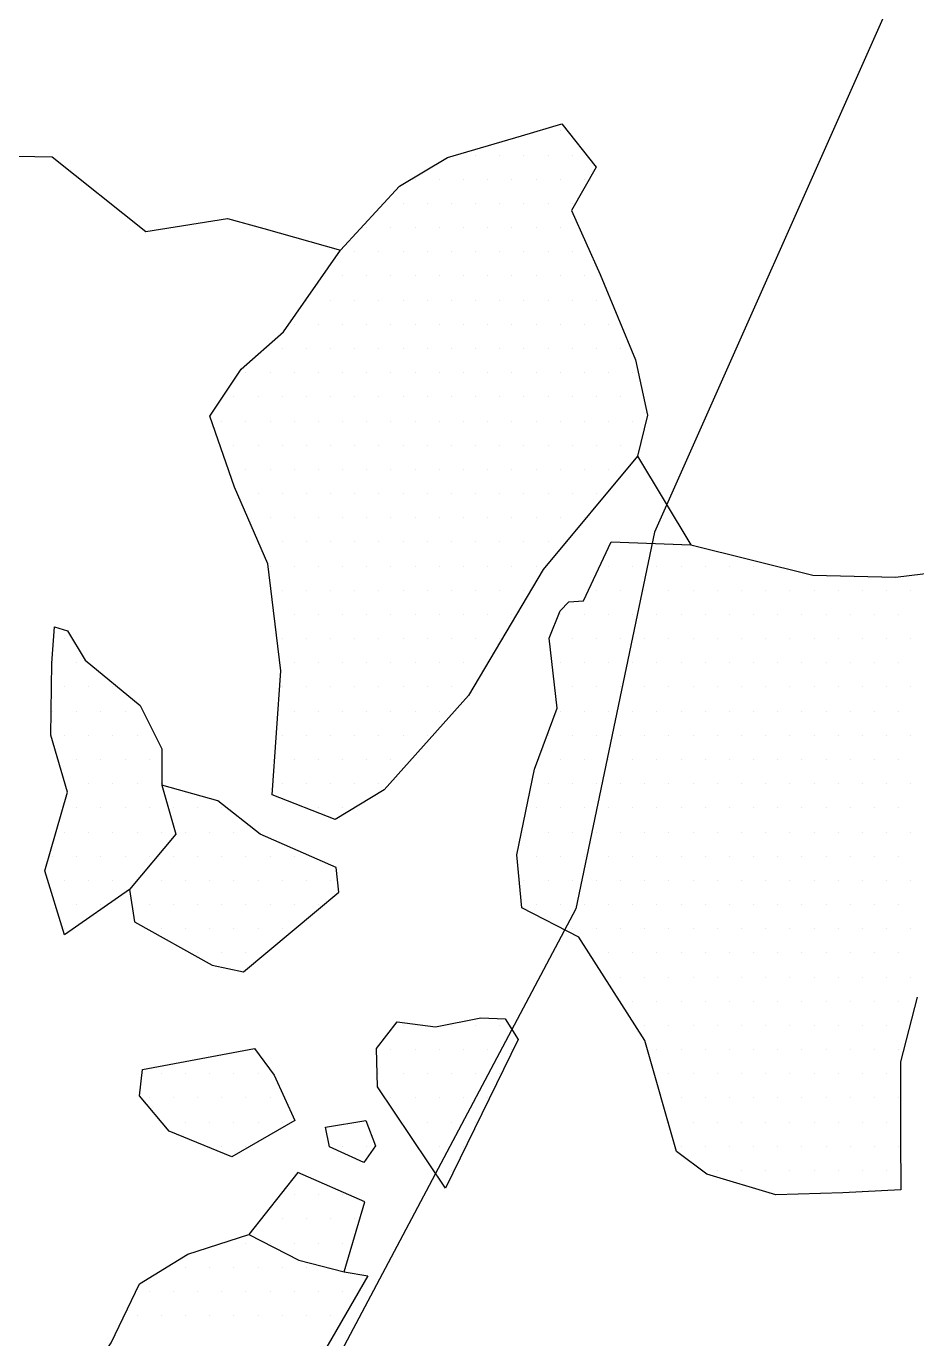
# Model space of a CAD drawing. Header units: metres. Extents: x -9.05 to -4.97, y -14.56 to -9.91.
# Drawn here: x -8.114 to -7.653, y -12.149 to -11.471 of the extents above; entities that cross this region are included whole.
import ezdxf

# ---------------------------------------------------------------- set-up
doc = ezdxf.new("R2010")
doc.units = ezdxf.units.M
doc.header["$LTSCALE"] = 25
doc.header["$MEASUREMENT"] = 0
doc.linetypes.add('STRICHPUNKTX2', pattern=[2, 1, -0.5, 0, -0.5])
doc.layers.get('0').update_dxf_attribs({"linetype": 'CONTINUOUS'})
for name, color, linetype in [('BEFUND', 1, 'CONTINUOUS'), ('GRABUNGSGRENZE', 3, 'STRICHPUNKTX2'), ('STEINE', 4, 'CONTINUOUS'), ('STEINESCHRAFF', 4, 'CONTINUOUS')]:
    doc.layers.add(name, color=color, linetype=linetype)

# ---------------------------------------------------------------- blocks, each defined once
blk = doc.blocks.new('*X9')
at = {"color": 0}
for p, q in [((-783.75, -1152.5), (-783.75, -1152.5)), ((-788.125, -1153.75), (-788.125, -1153.75)), ((-786.875, -1153.75), (-786.875, -1153.75)), ((-785.625, -1153.75), (-785.625, -1153.75)), ((-784.375, -1153.75), (-784.375, -1153.75)), ((-783.125, -1153.75), (-783.125, -1153.75)), ((-791.25, -1155), (-791.25, -1155)), ((-790, -1155), (-790, -1155)), ((-788.75, -1155), (-788.75, -1155)), ((-787.5, -1155), (-787.5, -1155)), ((-786.25, -1155), (-786.25, -1155)), ((-785, -1155), (-785, -1155)), ((-783.75, -1155), (-783.75, -1155)), ((-782.5, -1155), (-782.5, -1155)), ((-791.875, -1156.25), (-791.875, -1156.25)), ((-790.625, -1156.25), (-790.625, -1156.25)), ((-789.375, -1156.25), (-789.375, -1156.25)), ((-788.125, -1156.25), (-788.125, -1156.25)), ((-786.875, -1156.25), (-786.875, -1156.25)), ((-785.625, -1156.25), (-785.625, -1156.25)), ((-784.375, -1156.25), (-784.375, -1156.25)), ((-783.125, -1156.25), (-783.125, -1156.25)), ((-793.75, -1157.5), (-793.75, -1157.5)), ((-792.5, -1157.5), (-792.5, -1157.5)), ((-791.25, -1157.5), (-791.25, -1157.5)), ((-790, -1157.5), (-790, -1157.5)), ((-788.75, -1157.5), (-788.75, -1157.5)), ((-787.5, -1157.5), (-787.5, -1157.5)), ((-786.25, -1157.5), (-786.25, -1157.5)), ((-785, -1157.5), (-785, -1157.5)), ((-783.75, -1157.5), (-783.75, -1157.5)), ((-794.375, -1158.75), (-794.375, -1158.75)), ((-793.125, -1158.75), (-793.125, -1158.75)), ((-791.875, -1158.75), (-791.875, -1158.75)), ((-790.625, -1158.75), (-790.625, -1158.75)), ((-789.375, -1158.75), (-789.375, -1158.75)), ((-788.125, -1158.75), (-788.125, -1158.75)), ((-786.875, -1158.75), (-786.875, -1158.75)), ((-785.625, -1158.75), (-785.625, -1158.75)), ((-784.375, -1158.75), (-784.375, -1158.75)), ((-783.125, -1158.75), (-783.125, -1158.75)), ((-795, -1160), (-795, -1160)), ((-793.75, -1160), (-793.75, -1160)), ((-792.5, -1160), (-792.5, -1160)), ((-791.25, -1160), (-791.25, -1160)), ((-790, -1160), (-790, -1160)), ((-788.75, -1160), (-788.75, -1160)), ((-787.5, -1160), (-787.5, -1160)), ((-786.25, -1160), (-786.25, -1160)), ((-785, -1160), (-785, -1160)), ((-783.75, -1160), (-783.75, -1160)), ((-782.5, -1160), (-782.5, -1160)), ((-796.875, -1161.25), (-796.875, -1161.25)), ((-795.625, -1161.25), (-795.625, -1161.25)), ((-794.375, -1161.25), (-794.375, -1161.25)), ((-793.125, -1161.25), (-793.125, -1161.25)), ((-791.875, -1161.25), (-791.875, -1161.25)), ((-790.625, -1161.25), (-790.625, -1161.25)), ((-789.375, -1161.25), (-789.375, -1161.25)), ((-788.125, -1161.25), (-788.125, -1161.25)), ((-786.875, -1161.25), (-786.875, -1161.25)), ((-785.625, -1161.25), (-785.625, -1161.25)), ((-784.375, -1161.25), (-784.375, -1161.25)), ((-783.125, -1161.25), (-783.125, -1161.25)), ((-781.875, -1161.25), (-781.875, -1161.25)), ((-797.5, -1162.5), (-797.5, -1162.5)), ((-796.25, -1162.5), (-796.25, -1162.5)), ((-795, -1162.5), (-795, -1162.5)), ((-793.75, -1162.5), (-793.75, -1162.5)), ((-792.5, -1162.5), (-792.5, -1162.5)), ((-791.25, -1162.5), (-791.25, -1162.5)), ((-790, -1162.5), (-790, -1162.5)), ((-788.75, -1162.5), (-788.75, -1162.5)), ((-787.5, -1162.5), (-787.5, -1162.5)), ((-786.25, -1162.5), (-786.25, -1162.5)), ((-785, -1162.5), (-785, -1162.5)), ((-783.75, -1162.5), (-783.75, -1162.5)), ((-782.5, -1162.5), (-782.5, -1162.5)), ((-781.25, -1162.5), (-781.25, -1162.5)), ((-798.125, -1163.75), (-798.125, -1163.75)), ((-796.875, -1163.75), (-796.875, -1163.75)), ((-795.625, -1163.75), (-795.625, -1163.75)), ((-794.375, -1163.75), (-794.375, -1163.75)), ((-793.125, -1163.75), (-793.125, -1163.75)), ((-791.875, -1163.75), (-791.875, -1163.75)), ((-790.625, -1163.75), (-790.625, -1163.75)), ((-789.375, -1163.75), (-789.375, -1163.75)), ((-788.125, -1163.75), (-788.125, -1163.75)), ((-786.875, -1163.75), (-786.875, -1163.75)), ((-785.625, -1163.75), (-785.625, -1163.75)), ((-784.375, -1163.75), (-784.375, -1163.75)), ((-783.125, -1163.75), (-783.125, -1163.75)), ((-781.875, -1163.75), (-781.875, -1163.75)), ((-780.625, -1163.75), (-780.625, -1163.75)), ((-800, -1165), (-800, -1165)), ((-798.75, -1165), (-798.75, -1165)), ((-797.5, -1165), (-797.5, -1165)), ((-796.25, -1165), (-796.25, -1165)), ((-795, -1165), (-795, -1165)), ((-793.75, -1165), (-793.75, -1165)), ((-792.5, -1165), (-792.5, -1165)), ((-791.25, -1165), (-791.25, -1165)), ((-790, -1165), (-790, -1165)), ((-788.75, -1165), (-788.75, -1165)), ((-787.5, -1165), (-787.5, -1165)), ((-786.25, -1165), (-786.25, -1165)), ((-785, -1165), (-785, -1165)), ((-783.75, -1165), (-783.75, -1165)), ((-782.5, -1165), (-782.5, -1165)), ((-781.25, -1165), (-781.25, -1165)), ((-780, -1165), (-780, -1165)), ((-800.625, -1166.25), (-800.625, -1166.25)), ((-799.375, -1166.25), (-799.375, -1166.25)), ((-798.125, -1166.25), (-798.125, -1166.25)), ((-796.875, -1166.25), (-796.875, -1166.25)), ((-795.625, -1166.25), (-795.625, -1166.25)), ((-794.375, -1166.25), (-794.375, -1166.25)), ((-793.125, -1166.25), (-793.125, -1166.25)), ((-791.875, -1166.25), (-791.875, -1166.25)), ((-790.625, -1166.25), (-790.625, -1166.25)), ((-789.375, -1166.25), (-789.375, -1166.25)), ((-788.125, -1166.25), (-788.125, -1166.25)), ((-786.875, -1166.25), (-786.875, -1166.25)), ((-785.625, -1166.25), (-785.625, -1166.25)), ((-784.375, -1166.25), (-784.375, -1166.25)), ((-783.125, -1166.25), (-783.125, -1166.25)), ((-781.875, -1166.25), (-781.875, -1166.25)), ((-780.625, -1166.25), (-780.625, -1166.25)), ((-801.25, -1167.5), (-801.25, -1167.5)), ((-800, -1167.5), (-800, -1167.5)), ((-798.75, -1167.5), (-798.75, -1167.5)), ((-797.5, -1167.5), (-797.5, -1167.5)), ((-796.25, -1167.5), (-796.25, -1167.5)), ((-795, -1167.5), (-795, -1167.5)), ((-793.75, -1167.5), (-793.75, -1167.5)), ((-792.5, -1167.5), (-792.5, -1167.5)), ((-791.25, -1167.5), (-791.25, -1167.5)), ((-790, -1167.5), (-790, -1167.5)), ((-788.75, -1167.5), (-788.75, -1167.5)), ((-787.5, -1167.5), (-787.5, -1167.5)), ((-786.25, -1167.5), (-786.25, -1167.5)), ((-785, -1167.5), (-785, -1167.5)), ((-783.75, -1167.5), (-783.75, -1167.5)), ((-782.5, -1167.5), (-782.5, -1167.5)), ((-781.25, -1167.5), (-781.25, -1167.5)), ((-780, -1167.5), (-780, -1167.5)), ((-800.625, -1168.75), (-800.625, -1168.75)), ((-799.375, -1168.75), (-799.375, -1168.75)), ((-798.125, -1168.75), (-798.125, -1168.75)), ((-796.875, -1168.75), (-796.875, -1168.75)), ((-795.625, -1168.75), (-795.625, -1168.75)), ((-794.375, -1168.75), (-794.375, -1168.75)), ((-793.125, -1168.75), (-793.125, -1168.75)), ((-791.875, -1168.75), (-791.875, -1168.75)), ((-790.625, -1168.75), (-790.625, -1168.75)), ((-789.375, -1168.75), (-789.375, -1168.75)), ((-788.125, -1168.75), (-788.125, -1168.75)), ((-786.875, -1168.75), (-786.875, -1168.75)), ((-785.625, -1168.75), (-785.625, -1168.75)), ((-784.375, -1168.75), (-784.375, -1168.75)), ((-783.125, -1168.75), (-783.125, -1168.75)), ((-781.875, -1168.75), (-781.875, -1168.75)), ((-780.625, -1168.75), (-780.625, -1168.75)), ((-800, -1170), (-800, -1170)), ((-798.75, -1170), (-798.75, -1170)), ((-797.5, -1170), (-797.5, -1170)), ((-796.25, -1170), (-796.25, -1170)), ((-795, -1170), (-795, -1170)), ((-793.75, -1170), (-793.75, -1170)), ((-792.5, -1170), (-792.5, -1170)), ((-791.25, -1170), (-791.25, -1170)), ((-790, -1170), (-790, -1170)), ((-788.75, -1170), (-788.75, -1170)), ((-787.5, -1170), (-787.5, -1170)), ((-786.25, -1170), (-786.25, -1170)), ((-785, -1170), (-785, -1170)), ((-783.75, -1170), (-783.75, -1170)), ((-782.5, -1170), (-782.5, -1170)), ((-781.25, -1170), (-781.25, -1170)), ((-799.375, -1171.25), (-799.375, -1171.25)), ((-798.125, -1171.25), (-798.125, -1171.25)), ((-796.875, -1171.25), (-796.875, -1171.25)), ((-795.625, -1171.25), (-795.625, -1171.25)), ((-794.375, -1171.25), (-794.375, -1171.25)), ((-793.125, -1171.25), (-793.125, -1171.25)), ((-791.875, -1171.25), (-791.875, -1171.25)), ((-790.625, -1171.25), (-790.625, -1171.25)), ((-789.375, -1171.25), (-789.375, -1171.25)), ((-788.125, -1171.25), (-788.125, -1171.25)), ((-786.875, -1171.25), (-786.875, -1171.25)), ((-785.625, -1171.25), (-785.625, -1171.25)), ((-784.375, -1171.25), (-784.375, -1171.25)), ((-783.125, -1171.25), (-783.125, -1171.25)), ((-781.875, -1171.25), (-781.875, -1171.25)), ((-798.75, -1172.5), (-798.75, -1172.5)), ((-797.5, -1172.5), (-797.5, -1172.5)), ((-796.25, -1172.5), (-796.25, -1172.5)), ((-795, -1172.5), (-795, -1172.5)), ((-793.75, -1172.5), (-793.75, -1172.5)), ((-792.5, -1172.5), (-792.5, -1172.5)), ((-791.25, -1172.5), (-791.25, -1172.5)), ((-790, -1172.5), (-790, -1172.5)), ((-788.75, -1172.5), (-788.75, -1172.5)), ((-787.5, -1172.5), (-787.5, -1172.5)), ((-786.25, -1172.5), (-786.25, -1172.5)), ((-785, -1172.5), (-785, -1172.5)), ((-783.75, -1172.5), (-783.75, -1172.5)), ((-782.5, -1172.5), (-782.5, -1172.5)), ((-798.125, -1173.75), (-798.125, -1173.75)), ((-796.875, -1173.75), (-796.875, -1173.75)), ((-795.625, -1173.75), (-795.625, -1173.75)), ((-794.375, -1173.75), (-794.375, -1173.75)), ((-793.125, -1173.75), (-793.125, -1173.75)), ((-791.875, -1173.75), (-791.875, -1173.75)), ((-790.625, -1173.75), (-790.625, -1173.75)), ((-789.375, -1173.75), (-789.375, -1173.75)), ((-788.125, -1173.75), (-788.125, -1173.75)), ((-786.875, -1173.75), (-786.875, -1173.75)), ((-785.625, -1173.75), (-785.625, -1173.75)), ((-784.375, -1173.75), (-784.375, -1173.75)), ((-798.75, -1175), (-798.75, -1175)), ((-797.5, -1175), (-797.5, -1175)), ((-796.25, -1175), (-796.25, -1175)), ((-795, -1175), (-795, -1175)), ((-793.75, -1175), (-793.75, -1175)), ((-792.5, -1175), (-792.5, -1175)), ((-791.25, -1175), (-791.25, -1175)), ((-790, -1175), (-790, -1175)), ((-788.75, -1175), (-788.75, -1175)), ((-787.5, -1175), (-787.5, -1175)), ((-786.25, -1175), (-786.25, -1175)), ((-785, -1175), (-785, -1175)), ((-798.125, -1176.25), (-798.125, -1176.25)), ((-796.875, -1176.25), (-796.875, -1176.25)), ((-795.625, -1176.25), (-795.625, -1176.25)), ((-794.375, -1176.25), (-794.375, -1176.25)), ((-793.125, -1176.25), (-793.125, -1176.25)), ((-791.875, -1176.25), (-791.875, -1176.25)), ((-790.625, -1176.25), (-790.625, -1176.25)), ((-789.375, -1176.25), (-789.375, -1176.25)), ((-788.125, -1176.25), (-788.125, -1176.25)), ((-786.875, -1176.25), (-786.875, -1176.25)), ((-785.625, -1176.25), (-785.625, -1176.25)), ((-797.5, -1177.5), (-797.5, -1177.5)), ((-796.25, -1177.5), (-796.25, -1177.5)), ((-795, -1177.5), (-795, -1177.5)), ((-793.75, -1177.5), (-793.75, -1177.5)), ((-792.5, -1177.5), (-792.5, -1177.5)), ((-791.25, -1177.5), (-791.25, -1177.5)), ((-790, -1177.5), (-790, -1177.5)), ((-788.75, -1177.5), (-788.75, -1177.5)), ((-787.5, -1177.5), (-787.5, -1177.5)), ((-786.25, -1177.5), (-786.25, -1177.5)), ((-809.375, -1178.75), (-809.375, -1178.75)), ((-798.125, -1178.75), (-798.125, -1178.75)), ((-796.875, -1178.75), (-796.875, -1178.75)), ((-795.625, -1178.75), (-795.625, -1178.75)), ((-794.375, -1178.75), (-794.375, -1178.75)), ((-793.125, -1178.75), (-793.125, -1178.75)), ((-791.875, -1178.75), (-791.875, -1178.75)), ((-790.625, -1178.75), (-790.625, -1178.75)), ((-789.375, -1178.75), (-789.375, -1178.75)), ((-788.125, -1178.75), (-788.125, -1178.75)), ((-786.875, -1178.75), (-786.875, -1178.75)), ((-810, -1180), (-810, -1180)), ((-808.75, -1180), (-808.75, -1180)), ((-797.5, -1180), (-797.5, -1180)), ((-796.25, -1180), (-796.25, -1180)), ((-795, -1180), (-795, -1180)), ((-793.75, -1180), (-793.75, -1180)), ((-792.5, -1180), (-792.5, -1180)), ((-791.25, -1180), (-791.25, -1180)), ((-790, -1180), (-790, -1180)), ((-788.75, -1180), (-788.75, -1180)), ((-787.5, -1180), (-787.5, -1180)), ((-809.375, -1181.25), (-809.375, -1181.25)), ((-808.125, -1181.25), (-808.125, -1181.25)), ((-806.875, -1181.25), (-806.875, -1181.25)), ((-798.125, -1181.25), (-798.125, -1181.25)), ((-796.875, -1181.25), (-796.875, -1181.25)), ((-795.625, -1181.25), (-795.625, -1181.25)), ((-794.375, -1181.25), (-794.375, -1181.25)), ((-793.125, -1181.25), (-793.125, -1181.25)), ((-791.875, -1181.25), (-791.875, -1181.25)), ((-790.625, -1181.25), (-790.625, -1181.25)), ((-789.375, -1181.25), (-789.375, -1181.25)), ((-810, -1182.5), (-810, -1182.5)), ((-808.75, -1182.5), (-808.75, -1182.5)), ((-807.5, -1182.5), (-807.5, -1182.5)), ((-806.25, -1182.5), (-806.25, -1182.5)), ((-797.5, -1182.5), (-797.5, -1182.5)), ((-796.25, -1182.5), (-796.25, -1182.5)), ((-795, -1182.5), (-795, -1182.5)), ((-793.75, -1182.5), (-793.75, -1182.5)), ((-792.5, -1182.5), (-792.5, -1182.5)), ((-791.25, -1182.5), (-791.25, -1182.5)), ((-790, -1182.5), (-790, -1182.5)), ((-809.375, -1183.75), (-809.375, -1183.75)), ((-808.125, -1183.75), (-808.125, -1183.75)), ((-806.875, -1183.75), (-806.875, -1183.75)), ((-805.625, -1183.75), (-805.625, -1183.75)), ((-798.125, -1183.75), (-798.125, -1183.75)), ((-796.875, -1183.75), (-796.875, -1183.75)), ((-795.625, -1183.75), (-795.625, -1183.75)), ((-794.375, -1183.75), (-794.375, -1183.75)), ((-793.125, -1183.75), (-793.125, -1183.75)), ((-791.875, -1183.75), (-791.875, -1183.75)), ((-790.625, -1183.75), (-790.625, -1183.75)), ((-808.75, -1185), (-808.75, -1185)), ((-807.5, -1185), (-807.5, -1185)), ((-806.25, -1185), (-806.25, -1185)), ((-805, -1185), (-805, -1185)), ((-797.5, -1185), (-797.5, -1185)), ((-796.25, -1185), (-796.25, -1185)), ((-795, -1185), (-795, -1185)), ((-793.75, -1185), (-793.75, -1185)), ((-792.5, -1185), (-792.5, -1185)), ((-808.125, -1186.25), (-808.125, -1186.25)), ((-806.875, -1186.25), (-806.875, -1186.25)), ((-805.625, -1186.25), (-805.625, -1186.25)), ((-804.375, -1186.25), (-804.375, -1186.25)), ((-798.125, -1186.25), (-798.125, -1186.25)), ((-796.875, -1186.25), (-796.875, -1186.25)), ((-795.625, -1186.25), (-795.625, -1186.25)), ((-794.375, -1186.25), (-794.375, -1186.25)), ((-793.125, -1186.25), (-793.125, -1186.25)), ((-808.75, -1187.5), (-808.75, -1187.5)), ((-807.5, -1187.5), (-807.5, -1187.5)), ((-806.25, -1187.5), (-806.25, -1187.5)), ((-805, -1187.5), (-805, -1187.5)), ((-803.75, -1187.5), (-803.75, -1187.5)), ((-802.5, -1187.5), (-802.5, -1187.5)), ((-801.25, -1187.5), (-801.25, -1187.5)), ((-796.25, -1187.5), (-796.25, -1187.5)), ((-795, -1187.5), (-795, -1187.5)), ((-809.375, -1188.75), (-809.375, -1188.75)), ((-808.125, -1188.75), (-808.125, -1188.75)), ((-806.875, -1188.75), (-806.875, -1188.75)), ((-805.625, -1188.75), (-805.625, -1188.75)), ((-804.375, -1188.75), (-804.375, -1188.75)), ((-803.125, -1188.75), (-803.125, -1188.75)), ((-801.875, -1188.75), (-801.875, -1188.75)), ((-800.625, -1188.75), (-800.625, -1188.75)), ((-810, -1190), (-810, -1190)), ((-808.75, -1190), (-808.75, -1190)), ((-807.5, -1190), (-807.5, -1190)), ((-806.25, -1190), (-806.25, -1190)), ((-805, -1190), (-805, -1190)), ((-803.75, -1190), (-803.75, -1190)), ((-802.5, -1190), (-802.5, -1190)), ((-801.25, -1190), (-801.25, -1190)), ((-800, -1190), (-800, -1190)), ((-798.75, -1190), (-798.75, -1190)), ((-797.5, -1190), (-797.5, -1190)), ((-809.375, -1191.25), (-809.375, -1191.25)), ((-808.125, -1191.25), (-808.125, -1191.25)), ((-806.875, -1191.25), (-806.875, -1191.25)), ((-805.625, -1191.25), (-805.625, -1191.25)), ((-804.375, -1191.25), (-804.375, -1191.25)), ((-803.125, -1191.25), (-803.125, -1191.25)), ((-801.875, -1191.25), (-801.875, -1191.25)), ((-800.625, -1191.25), (-800.625, -1191.25)), ((-799.375, -1191.25), (-799.375, -1191.25)), ((-798.125, -1191.25), (-798.125, -1191.25)), ((-796.875, -1191.25), (-796.875, -1191.25)), ((-795.625, -1191.25), (-795.625, -1191.25)), ((-808.75, -1192.5), (-808.75, -1192.5)), ((-807.5, -1192.5), (-807.5, -1192.5)), ((-805, -1192.5), (-805, -1192.5)), ((-803.75, -1192.5), (-803.75, -1192.5)), ((-802.5, -1192.5), (-802.5, -1192.5)), ((-801.25, -1192.5), (-801.25, -1192.5)), ((-800, -1192.5), (-800, -1192.5)), ((-798.75, -1192.5), (-798.75, -1192.5)), ((-797.5, -1192.5), (-797.5, -1192.5)), ((-796.25, -1192.5), (-796.25, -1192.5)), ((-809.375, -1193.75), (-809.375, -1193.75)), ((-804.375, -1193.75), (-804.375, -1193.75)), ((-803.125, -1193.75), (-803.125, -1193.75)), ((-801.875, -1193.75), (-801.875, -1193.75)), ((-800.625, -1193.75), (-800.625, -1193.75)), ((-799.375, -1193.75), (-799.375, -1193.75)), ((-798.125, -1193.75), (-798.125, -1193.75)), ((-802.5, -1195), (-802.5, -1195)), ((-801.25, -1195), (-801.25, -1195)), ((-800, -1195), (-800, -1195)), ((-791.875, -1198.75), (-791.875, -1198.75)), ((-789.375, -1198.75), (-789.375, -1198.75)), ((-788.125, -1198.75), (-788.125, -1198.75)), ((-786.875, -1198.75), (-786.875, -1198.75)), ((-792.5, -1200), (-792.5, -1200)), ((-791.25, -1200), (-791.25, -1200)), ((-790, -1200), (-790, -1200)), ((-788.75, -1200), (-788.75, -1200)), ((-787.5, -1200), (-787.5, -1200)), ((-786.25, -1200), (-786.25, -1200)), ((-804.375, -1201.25), (-804.375, -1201.25)), ((-803.125, -1201.25), (-803.125, -1201.25)), ((-801.875, -1201.25), (-801.875, -1201.25)), ((-800.625, -1201.25), (-800.625, -1201.25)), ((-799.375, -1201.25), (-799.375, -1201.25)), ((-793.125, -1201.25), (-793.125, -1201.25)), ((-791.875, -1201.25), (-791.875, -1201.25)), ((-790.625, -1201.25), (-790.625, -1201.25)), ((-789.375, -1201.25), (-789.375, -1201.25)), ((-788.125, -1201.25), (-788.125, -1201.25)), ((-786.875, -1201.25), (-786.875, -1201.25)), ((-805, -1202.5), (-805, -1202.5)), ((-803.75, -1202.5), (-803.75, -1202.5)), ((-802.5, -1202.5), (-802.5, -1202.5)), ((-801.25, -1202.5), (-801.25, -1202.5)), ((-800, -1202.5), (-800, -1202.5)), ((-798.75, -1202.5), (-798.75, -1202.5)), ((-792.5, -1202.5), (-792.5, -1202.5)), ((-791.25, -1202.5), (-791.25, -1202.5)), ((-790, -1202.5), (-790, -1202.5)), ((-788.75, -1202.5), (-788.75, -1202.5)), ((-787.5, -1202.5), (-787.5, -1202.5)), ((-803.125, -1203.75), (-803.125, -1203.75)), ((-801.875, -1203.75), (-801.875, -1203.75)), ((-800.625, -1203.75), (-800.625, -1203.75)), ((-799.375, -1203.75), (-799.375, -1203.75)), ((-798.125, -1203.75), (-798.125, -1203.75)), ((-791.875, -1203.75), (-791.875, -1203.75)), ((-790.625, -1203.75), (-790.625, -1203.75)), ((-789.375, -1203.75), (-789.375, -1203.75)), ((-788.125, -1203.75), (-788.125, -1203.75)), ((-801.25, -1205), (-801.25, -1205)), ((-800, -1205), (-800, -1205)), ((-795, -1205), (-795, -1205)), ((-793.75, -1205), (-793.75, -1205)), ((-790, -1205), (-790, -1205)), ((-788.75, -1205), (-788.75, -1205)), ((-789.375, -1206.25), (-789.375, -1206.25)), ((-797.5, -1207.5), (-797.5, -1207.5)), ((-796.25, -1207.5), (-796.25, -1207.5)), ((-795, -1207.5), (-795, -1207.5)), ((-798.125, -1208.75), (-798.125, -1208.75)), ((-796.875, -1208.75), (-796.875, -1208.75)), ((-795.625, -1208.75), (-795.625, -1208.75)), ((-794.375, -1208.75), (-794.375, -1208.75)), ((-800, -1210), (-800, -1210)), ((-798.75, -1210), (-798.75, -1210)), ((-797.5, -1210), (-797.5, -1210)), ((-796.25, -1210), (-796.25, -1210)), ((-795, -1210), (-795, -1210)), ((-803.125, -1211.25), (-803.125, -1211.25)), ((-801.875, -1211.25), (-801.875, -1211.25)), ((-800.625, -1211.25), (-800.625, -1211.25)), ((-799.375, -1211.25), (-799.375, -1211.25)), ((-798.125, -1211.25), (-798.125, -1211.25)), ((-796.875, -1211.25), (-796.875, -1211.25)), ((-795.625, -1211.25), (-795.625, -1211.25)), ((-805, -1212.5), (-805, -1212.5)), ((-803.75, -1212.5), (-803.75, -1212.5)), ((-802.5, -1212.5), (-802.5, -1212.5)), ((-801.25, -1212.5), (-801.25, -1212.5)), ((-800, -1212.5), (-800, -1212.5)), ((-798.75, -1212.5), (-798.75, -1212.5)), ((-797.5, -1212.5), (-797.5, -1212.5)), ((-796.25, -1212.5), (-796.25, -1212.5)), ((-795, -1212.5), (-795, -1212.5)), ((-805.625, -1213.75), (-805.625, -1213.75)), ((-804.375, -1213.75), (-804.375, -1213.75)), ((-803.125, -1213.75), (-803.125, -1213.75)), ((-801.875, -1213.75), (-801.875, -1213.75)), ((-800.625, -1213.75), (-800.625, -1213.75)), ((-799.375, -1213.75), (-799.375, -1213.75)), ((-798.125, -1213.75), (-798.125, -1213.75)), ((-796.875, -1213.75), (-796.875, -1213.75)), ((-795.625, -1213.75), (-795.625, -1213.75))]:
    blk.add_line(p, q, dxfattribs=at)
blk = doc.blocks.new('*X11')
at = {"color": 0}
for p, q in [((-781.25, -1175), (-781.25, -1175)), ((-780, -1175), (-780, -1175)), ((-778.75, -1175), (-778.75, -1175)), ((-777.5, -1175), (-777.5, -1175)), ((-776.25, -1175), (-776.25, -1175)), ((-775, -1175), (-775, -1175)), ((-773.75, -1175), (-773.75, -1175)), ((-781.875, -1176.25), (-781.875, -1176.25)), ((-780.625, -1176.25), (-780.625, -1176.25)), ((-779.375, -1176.25), (-779.375, -1176.25)), ((-778.125, -1176.25), (-778.125, -1176.25)), ((-776.875, -1176.25), (-776.875, -1176.25)), ((-775.625, -1176.25), (-775.625, -1176.25)), ((-774.375, -1176.25), (-774.375, -1176.25)), ((-773.125, -1176.25), (-773.125, -1176.25)), ((-771.875, -1176.25), (-771.875, -1176.25)), ((-770.625, -1176.25), (-770.625, -1176.25)), ((-769.375, -1176.25), (-769.375, -1176.25)), ((-768.125, -1176.25), (-768.125, -1176.25)), ((-766.875, -1176.25), (-766.875, -1176.25)), ((-765.625, -1176.25), (-765.625, -1176.25)), ((-783.75, -1177.5), (-783.75, -1177.5)), ((-782.5, -1177.5), (-782.5, -1177.5)), ((-781.25, -1177.5), (-781.25, -1177.5)), ((-780, -1177.5), (-780, -1177.5)), ((-778.75, -1177.5), (-778.75, -1177.5)), ((-777.5, -1177.5), (-777.5, -1177.5)), ((-776.25, -1177.5), (-776.25, -1177.5)), ((-775, -1177.5), (-775, -1177.5)), ((-773.75, -1177.5), (-773.75, -1177.5)), ((-772.5, -1177.5), (-772.5, -1177.5)), ((-771.25, -1177.5), (-771.25, -1177.5)), ((-770, -1177.5), (-770, -1177.5)), ((-768.75, -1177.5), (-768.75, -1177.5)), ((-767.5, -1177.5), (-767.5, -1177.5)), ((-766.25, -1177.5), (-766.25, -1177.5)), ((-783.125, -1178.75), (-783.125, -1178.75)), ((-781.875, -1178.75), (-781.875, -1178.75)), ((-780.625, -1178.75), (-780.625, -1178.75)), ((-779.375, -1178.75), (-779.375, -1178.75)), ((-778.125, -1178.75), (-778.125, -1178.75)), ((-776.875, -1178.75), (-776.875, -1178.75)), ((-775.625, -1178.75), (-775.625, -1178.75)), ((-774.375, -1178.75), (-774.375, -1178.75)), ((-773.125, -1178.75), (-773.125, -1178.75)), ((-771.875, -1178.75), (-771.875, -1178.75)), ((-770.625, -1178.75), (-770.625, -1178.75)), ((-769.375, -1178.75), (-769.375, -1178.75)), ((-768.125, -1178.75), (-768.125, -1178.75)), ((-766.875, -1178.75), (-766.875, -1178.75)), ((-765.625, -1178.75), (-765.625, -1178.75)), ((-783.75, -1180), (-783.75, -1180)), ((-782.5, -1180), (-782.5, -1180)), ((-781.25, -1180), (-781.25, -1180)), ((-780, -1180), (-780, -1180)), ((-778.75, -1180), (-778.75, -1180)), ((-777.5, -1180), (-777.5, -1180)), ((-776.25, -1180), (-776.25, -1180)), ((-775, -1180), (-775, -1180)), ((-773.75, -1180), (-773.75, -1180)), ((-772.5, -1180), (-772.5, -1180)), ((-771.25, -1180), (-771.25, -1180)), ((-770, -1180), (-770, -1180)), ((-768.75, -1180), (-768.75, -1180)), ((-767.5, -1180), (-767.5, -1180)), ((-766.25, -1180), (-766.25, -1180)), ((-783.125, -1181.25), (-783.125, -1181.25)), ((-781.875, -1181.25), (-781.875, -1181.25)), ((-780.625, -1181.25), (-780.625, -1181.25)), ((-779.375, -1181.25), (-779.375, -1181.25)), ((-778.125, -1181.25), (-778.125, -1181.25)), ((-776.875, -1181.25), (-776.875, -1181.25)), ((-775.625, -1181.25), (-775.625, -1181.25)), ((-774.375, -1181.25), (-774.375, -1181.25)), ((-773.125, -1181.25), (-773.125, -1181.25)), ((-771.875, -1181.25), (-771.875, -1181.25)), ((-770.625, -1181.25), (-770.625, -1181.25)), ((-769.375, -1181.25), (-769.375, -1181.25)), ((-768.125, -1181.25), (-768.125, -1181.25)), ((-766.875, -1181.25), (-766.875, -1181.25)), ((-765.625, -1181.25), (-765.625, -1181.25)), ((-783.75, -1182.5), (-783.75, -1182.5)), ((-782.5, -1182.5), (-782.5, -1182.5)), ((-781.25, -1182.5), (-781.25, -1182.5)), ((-780, -1182.5), (-780, -1182.5)), ((-778.75, -1182.5), (-778.75, -1182.5)), ((-777.5, -1182.5), (-777.5, -1182.5)), ((-776.25, -1182.5), (-776.25, -1182.5)), ((-775, -1182.5), (-775, -1182.5)), ((-773.75, -1182.5), (-773.75, -1182.5)), ((-772.5, -1182.5), (-772.5, -1182.5)), ((-771.25, -1182.5), (-771.25, -1182.5)), ((-770, -1182.5), (-770, -1182.5)), ((-768.75, -1182.5), (-768.75, -1182.5)), ((-767.5, -1182.5), (-767.5, -1182.5)), ((-766.25, -1182.5), (-766.25, -1182.5)), ((-784.375, -1183.75), (-784.375, -1183.75)), ((-783.125, -1183.75), (-783.125, -1183.75)), ((-781.875, -1183.75), (-781.875, -1183.75)), ((-780.625, -1183.75), (-780.625, -1183.75)), ((-779.375, -1183.75), (-779.375, -1183.75)), ((-778.125, -1183.75), (-778.125, -1183.75)), ((-776.875, -1183.75), (-776.875, -1183.75)), ((-775.625, -1183.75), (-775.625, -1183.75)), ((-774.375, -1183.75), (-774.375, -1183.75)), ((-773.125, -1183.75), (-773.125, -1183.75)), ((-771.875, -1183.75), (-771.875, -1183.75)), ((-770.625, -1183.75), (-770.625, -1183.75)), ((-769.375, -1183.75), (-769.375, -1183.75)), ((-768.125, -1183.75), (-768.125, -1183.75)), ((-766.875, -1183.75), (-766.875, -1183.75)), ((-765.625, -1183.75), (-765.625, -1183.75)), ((-783.75, -1185), (-783.75, -1185)), ((-782.5, -1185), (-782.5, -1185)), ((-781.25, -1185), (-781.25, -1185)), ((-780, -1185), (-780, -1185)), ((-778.75, -1185), (-778.75, -1185)), ((-777.5, -1185), (-777.5, -1185)), ((-776.25, -1185), (-776.25, -1185)), ((-775, -1185), (-775, -1185)), ((-773.75, -1185), (-773.75, -1185)), ((-772.5, -1185), (-772.5, -1185)), ((-771.25, -1185), (-771.25, -1185)), ((-770, -1185), (-770, -1185)), ((-768.75, -1185), (-768.75, -1185)), ((-767.5, -1185), (-767.5, -1185)), ((-766.25, -1185), (-766.25, -1185)), ((-784.375, -1186.25), (-784.375, -1186.25)), ((-783.125, -1186.25), (-783.125, -1186.25)), ((-781.875, -1186.25), (-781.875, -1186.25)), ((-780.625, -1186.25), (-780.625, -1186.25)), ((-779.375, -1186.25), (-779.375, -1186.25)), ((-778.125, -1186.25), (-778.125, -1186.25)), ((-776.875, -1186.25), (-776.875, -1186.25)), ((-775.625, -1186.25), (-775.625, -1186.25)), ((-774.375, -1186.25), (-774.375, -1186.25)), ((-773.125, -1186.25), (-773.125, -1186.25)), ((-771.875, -1186.25), (-771.875, -1186.25)), ((-770.625, -1186.25), (-770.625, -1186.25)), ((-769.375, -1186.25), (-769.375, -1186.25)), ((-768.125, -1186.25), (-768.125, -1186.25)), ((-766.875, -1186.25), (-766.875, -1186.25)), ((-765.625, -1186.25), (-765.625, -1186.25)), ((-785, -1187.5), (-785, -1187.5)), ((-783.75, -1187.5), (-783.75, -1187.5)), ((-782.5, -1187.5), (-782.5, -1187.5)), ((-781.25, -1187.5), (-781.25, -1187.5)), ((-780, -1187.5), (-780, -1187.5)), ((-778.75, -1187.5), (-778.75, -1187.5)), ((-777.5, -1187.5), (-777.5, -1187.5)), ((-776.25, -1187.5), (-776.25, -1187.5)), ((-775, -1187.5), (-775, -1187.5)), ((-773.75, -1187.5), (-773.75, -1187.5)), ((-772.5, -1187.5), (-772.5, -1187.5)), ((-771.25, -1187.5), (-771.25, -1187.5)), ((-770, -1187.5), (-770, -1187.5)), ((-768.75, -1187.5), (-768.75, -1187.5)), ((-767.5, -1187.5), (-767.5, -1187.5)), ((-766.25, -1187.5), (-766.25, -1187.5)), ((-785.625, -1188.75), (-785.625, -1188.75)), ((-784.375, -1188.75), (-784.375, -1188.75)), ((-783.125, -1188.75), (-783.125, -1188.75)), ((-781.875, -1188.75), (-781.875, -1188.75)), ((-780.625, -1188.75), (-780.625, -1188.75)), ((-779.375, -1188.75), (-779.375, -1188.75)), ((-778.125, -1188.75), (-778.125, -1188.75)), ((-776.875, -1188.75), (-776.875, -1188.75)), ((-775.625, -1188.75), (-775.625, -1188.75)), ((-774.375, -1188.75), (-774.375, -1188.75)), ((-773.125, -1188.75), (-773.125, -1188.75)), ((-771.875, -1188.75), (-771.875, -1188.75)), ((-770.625, -1188.75), (-770.625, -1188.75)), ((-769.375, -1188.75), (-769.375, -1188.75)), ((-768.125, -1188.75), (-768.125, -1188.75)), ((-766.875, -1188.75), (-766.875, -1188.75)), ((-765.625, -1188.75), (-765.625, -1188.75)), ((-785, -1190), (-785, -1190)), ((-783.75, -1190), (-783.75, -1190)), ((-782.5, -1190), (-782.5, -1190)), ((-781.25, -1190), (-781.25, -1190)), ((-780, -1190), (-780, -1190)), ((-778.75, -1190), (-778.75, -1190)), ((-777.5, -1190), (-777.5, -1190)), ((-776.25, -1190), (-776.25, -1190)), ((-775, -1190), (-775, -1190)), ((-773.75, -1190), (-773.75, -1190)), ((-772.5, -1190), (-772.5, -1190)), ((-771.25, -1190), (-771.25, -1190)), ((-770, -1190), (-770, -1190)), ((-768.75, -1190), (-768.75, -1190)), ((-767.5, -1190), (-767.5, -1190)), ((-766.25, -1190), (-766.25, -1190)), ((-785.625, -1191.25), (-785.625, -1191.25)), ((-784.375, -1191.25), (-784.375, -1191.25)), ((-783.125, -1191.25), (-783.125, -1191.25)), ((-781.875, -1191.25), (-781.875, -1191.25)), ((-780.625, -1191.25), (-780.625, -1191.25)), ((-779.375, -1191.25), (-779.375, -1191.25)), ((-778.125, -1191.25), (-778.125, -1191.25)), ((-776.875, -1191.25), (-776.875, -1191.25)), ((-775.625, -1191.25), (-775.625, -1191.25)), ((-774.375, -1191.25), (-774.375, -1191.25)), ((-773.125, -1191.25), (-773.125, -1191.25)), ((-771.875, -1191.25), (-771.875, -1191.25)), ((-770.625, -1191.25), (-770.625, -1191.25)), ((-769.375, -1191.25), (-769.375, -1191.25)), ((-768.125, -1191.25), (-768.125, -1191.25)), ((-766.875, -1191.25), (-766.875, -1191.25)), ((-765.625, -1191.25), (-765.625, -1191.25)), ((-785, -1192.5), (-785, -1192.5)), ((-783.75, -1192.5), (-783.75, -1192.5)), ((-782.5, -1192.5), (-782.5, -1192.5)), ((-781.25, -1192.5), (-781.25, -1192.5)), ((-780, -1192.5), (-780, -1192.5)), ((-778.75, -1192.5), (-778.75, -1192.5)), ((-777.5, -1192.5), (-777.5, -1192.5)), ((-776.25, -1192.5), (-776.25, -1192.5)), ((-775, -1192.5), (-775, -1192.5)), ((-773.75, -1192.5), (-773.75, -1192.5)), ((-772.5, -1192.5), (-772.5, -1192.5)), ((-771.25, -1192.5), (-771.25, -1192.5)), ((-770, -1192.5), (-770, -1192.5)), ((-768.75, -1192.5), (-768.75, -1192.5)), ((-767.5, -1192.5), (-767.5, -1192.5)), ((-766.25, -1192.5), (-766.25, -1192.5)), ((-783.125, -1193.75), (-783.125, -1193.75)), ((-781.875, -1193.75), (-781.875, -1193.75)), ((-780.625, -1193.75), (-780.625, -1193.75)), ((-779.375, -1193.75), (-779.375, -1193.75)), ((-778.125, -1193.75), (-778.125, -1193.75)), ((-776.875, -1193.75), (-776.875, -1193.75)), ((-775.625, -1193.75), (-775.625, -1193.75)), ((-774.375, -1193.75), (-774.375, -1193.75)), ((-773.125, -1193.75), (-773.125, -1193.75)), ((-771.875, -1193.75), (-771.875, -1193.75)), ((-770.625, -1193.75), (-770.625, -1193.75)), ((-769.375, -1193.75), (-769.375, -1193.75)), ((-768.125, -1193.75), (-768.125, -1193.75)), ((-766.875, -1193.75), (-766.875, -1193.75)), ((-765.625, -1193.75), (-765.625, -1193.75)), ((-781.25, -1195), (-781.25, -1195)), ((-780, -1195), (-780, -1195)), ((-778.75, -1195), (-778.75, -1195)), ((-777.5, -1195), (-777.5, -1195)), ((-776.25, -1195), (-776.25, -1195)), ((-775, -1195), (-775, -1195)), ((-773.75, -1195), (-773.75, -1195)), ((-772.5, -1195), (-772.5, -1195)), ((-771.25, -1195), (-771.25, -1195)), ((-770, -1195), (-770, -1195)), ((-768.75, -1195), (-768.75, -1195)), ((-767.5, -1195), (-767.5, -1195)), ((-766.25, -1195), (-766.25, -1195)), ((-780.625, -1196.25), (-780.625, -1196.25)), ((-779.375, -1196.25), (-779.375, -1196.25)), ((-778.125, -1196.25), (-778.125, -1196.25)), ((-776.875, -1196.25), (-776.875, -1196.25)), ((-775.625, -1196.25), (-775.625, -1196.25)), ((-774.375, -1196.25), (-774.375, -1196.25)), ((-773.125, -1196.25), (-773.125, -1196.25)), ((-771.875, -1196.25), (-771.875, -1196.25)), ((-770.625, -1196.25), (-770.625, -1196.25)), ((-769.375, -1196.25), (-769.375, -1196.25)), ((-768.125, -1196.25), (-768.125, -1196.25)), ((-766.875, -1196.25), (-766.875, -1196.25)), ((-765.625, -1196.25), (-765.625, -1196.25)), ((-780, -1197.5), (-780, -1197.5)), ((-778.75, -1197.5), (-778.75, -1197.5)), ((-777.5, -1197.5), (-777.5, -1197.5)), ((-776.25, -1197.5), (-776.25, -1197.5)), ((-775, -1197.5), (-775, -1197.5)), ((-773.75, -1197.5), (-773.75, -1197.5)), ((-772.5, -1197.5), (-772.5, -1197.5)), ((-771.25, -1197.5), (-771.25, -1197.5)), ((-770, -1197.5), (-770, -1197.5)), ((-768.75, -1197.5), (-768.75, -1197.5)), ((-767.5, -1197.5), (-767.5, -1197.5)), ((-766.25, -1197.5), (-766.25, -1197.5)), ((-779.375, -1198.75), (-779.375, -1198.75)), ((-778.125, -1198.75), (-778.125, -1198.75)), ((-776.875, -1198.75), (-776.875, -1198.75)), ((-775.625, -1198.75), (-775.625, -1198.75)), ((-774.375, -1198.75), (-774.375, -1198.75)), ((-773.125, -1198.75), (-773.125, -1198.75)), ((-771.875, -1198.75), (-771.875, -1198.75)), ((-770.625, -1198.75), (-770.625, -1198.75)), ((-769.375, -1198.75), (-769.375, -1198.75)), ((-768.125, -1198.75), (-768.125, -1198.75)), ((-766.875, -1198.75), (-766.875, -1198.75)), ((-778.75, -1200), (-778.75, -1200)), ((-777.5, -1200), (-777.5, -1200)), ((-776.25, -1200), (-776.25, -1200)), ((-775, -1200), (-775, -1200)), ((-773.75, -1200), (-773.75, -1200)), ((-772.5, -1200), (-772.5, -1200)), ((-771.25, -1200), (-771.25, -1200)), ((-770, -1200), (-770, -1200)), ((-768.75, -1200), (-768.75, -1200)), ((-767.5, -1200), (-767.5, -1200)), ((-766.25, -1200), (-766.25, -1200)), ((-778.125, -1201.25), (-778.125, -1201.25)), ((-776.875, -1201.25), (-776.875, -1201.25)), ((-775.625, -1201.25), (-775.625, -1201.25)), ((-774.375, -1201.25), (-774.375, -1201.25)), ((-773.125, -1201.25), (-773.125, -1201.25)), ((-771.875, -1201.25), (-771.875, -1201.25)), ((-770.625, -1201.25), (-770.625, -1201.25)), ((-769.375, -1201.25), (-769.375, -1201.25)), ((-768.125, -1201.25), (-768.125, -1201.25)), ((-766.875, -1201.25), (-766.875, -1201.25)), ((-777.5, -1202.5), (-777.5, -1202.5)), ((-776.25, -1202.5), (-776.25, -1202.5)), ((-775, -1202.5), (-775, -1202.5)), ((-773.75, -1202.5), (-773.75, -1202.5)), ((-772.5, -1202.5), (-772.5, -1202.5)), ((-771.25, -1202.5), (-771.25, -1202.5)), ((-770, -1202.5), (-770, -1202.5)), ((-768.75, -1202.5), (-768.75, -1202.5)), ((-767.5, -1202.5), (-767.5, -1202.5)), ((-766.25, -1202.5), (-766.25, -1202.5)), ((-778.125, -1203.75), (-778.125, -1203.75)), ((-776.875, -1203.75), (-776.875, -1203.75)), ((-775.625, -1203.75), (-775.625, -1203.75)), ((-774.375, -1203.75), (-774.375, -1203.75)), ((-773.125, -1203.75), (-773.125, -1203.75)), ((-771.875, -1203.75), (-771.875, -1203.75)), ((-770.625, -1203.75), (-770.625, -1203.75)), ((-769.375, -1203.75), (-769.375, -1203.75)), ((-768.125, -1203.75), (-768.125, -1203.75)), ((-766.875, -1203.75), (-766.875, -1203.75)), ((-777.5, -1205), (-777.5, -1205)), ((-776.25, -1205), (-776.25, -1205)), ((-775, -1205), (-775, -1205)), ((-773.75, -1205), (-773.75, -1205)), ((-772.5, -1205), (-772.5, -1205)), ((-771.25, -1205), (-771.25, -1205)), ((-770, -1205), (-770, -1205)), ((-768.75, -1205), (-768.75, -1205)), ((-767.5, -1205), (-767.5, -1205)), ((-766.25, -1205), (-766.25, -1205)), ((-775.625, -1206.25), (-775.625, -1206.25)), ((-774.375, -1206.25), (-774.375, -1206.25)), ((-773.125, -1206.25), (-773.125, -1206.25)), ((-771.875, -1206.25), (-771.875, -1206.25)), ((-770.625, -1206.25), (-770.625, -1206.25)), ((-769.375, -1206.25), (-769.375, -1206.25)), ((-768.125, -1206.25), (-768.125, -1206.25)), ((-766.875, -1206.25), (-766.875, -1206.25)), ((-772.5, -1207.5), (-772.5, -1207.5))]:
    blk.add_line(p, q, dxfattribs=at)

msp = doc.modelspace()

# ---------------------------------------------------------------- linework, layer by layer
at = {"layer": 'BEFUND'}
for points in [[(-8.36855, -11.59296), (-8.30549, -11.6158), (-8.26683, -11.63255), (-8.20535, -11.57251), (-8.15452, -11.53739), (-8.10011, -11.53837), (-8.05178, -11.57698), (-8.00958, -11.57034), (-7.99076, -11.57541), (-7.95109, -11.58657)], [(-7.79746, -11.69324), (-7.76997, -11.73899)]]:
    msp.add_lwpolyline(points, dxfattribs=at)
at = {"layer": 'GRABUNGSGRENZE', "flags": 128}
msp.add_lwpolyline([(-8.91471, -10.35483), (-8.6496, -10.35297), (-8.67695, -11.22453), (-8.63797, -11.70298), (-8.61534, -12.08179), (-8.44701, -12.10048), (-8.3667, -12.06229), (-8.35322, -10.98684), (-8.35814, -10.49361), (-8.30543, -10.24086), (-8.18098, -10.0567), (-7.80151, -10.26084), (-7.26282, -10.5503), (-7.78878, -11.73239), (-7.82933, -11.92717), (-8.17921, -12.58692), (-8.35281, -13.02077), (-8.51837, -13.31022), (-8.57525, -13.5367)], dxfattribs=at)
at = {"layer": 'STEINE'}
for points in [[(-8.01866, -11.67255), (-8.00241, -11.64813), (-7.98056, -11.62879), (-7.95109, -11.58657), (-7.92061, -11.5535), (-7.8957, -11.53873), (-7.85757, -11.52752), (-7.83673, -11.5214), (-7.81892, -11.54376), (-7.83161, -11.56615), (-7.81684, -11.59919), (-7.79851, -11.64341), (-7.79239, -11.67188), (-7.79746, -11.69324), (-7.84623, -11.75175), (-7.88483, -11.81687), (-7.92852, -11.86571), (-7.95394, -11.88098), (-7.98649, -11.86829), (-7.98196, -11.80422), (-7.98861, -11.7488), (-8.00592, -11.70915), (-8.01866, -11.67255)], [(-7.85729, -11.92668), (-7.85986, -11.89922), (-7.85073, -11.85498), (-7.83906, -11.82344), (-7.84315, -11.78734), (-7.83757, -11.7731), (-7.833, -11.76852), (-7.82537, -11.76801), (-7.81115, -11.73749), (-7.76997, -11.73899), (-7.7069, -11.75471), (-7.66419, -11.75569), (-7.64284, -11.75314)], [(-8.09373, -11.94057), (-8.10392, -11.90753), (-8.09226, -11.86684), (-8.10092, -11.83736), (-8.10044, -11.80024), (-8.09893, -11.78142), (-8.09231, -11.78345), (-8.08315, -11.7987), (-8.05466, -11.82207), (-8.04346, -11.84443), (-8.04344, -11.86325), (-8.03631, -11.88867), (-8.06019, -11.91716), (-8.09373, -11.94057)], [(-8.06019, -11.91716), (-8.05763, -11.93394), (-8.01745, -11.95628), (-8.00117, -11.95983), (-7.96357, -11.92828), (-7.95188, -11.91861), (-7.95341, -11.9059), (-7.99258, -11.88864), (-8.01445, -11.87136), (-8.04344, -11.86325)], [(-7.65285, -11.97281), (-7.66147, -12.00637), (-7.66145, -12.04502), (-7.66143, -12.07248), (-7.69143, -12.07402), (-7.726, -12.07506), (-7.7616, -12.06441), (-7.77737, -12.05273), (-7.79369, -11.99528), (-7.82779, -11.94191), (-7.85729, -11.92668)], [(-7.89685, -12.07162), (-7.93198, -12.01927), (-7.9325, -11.99944), (-7.92183, -11.98571), (-7.902, -11.98824), (-7.87861, -11.98364), (-7.8659, -11.98414), (-7.85928, -11.99482), (-7.89685, -12.07162)], [(-8.05351, -12.01021), (-7.99555, -11.99949), (-7.98537, -12.01321), (-7.97468, -12.03659), (-8.00721, -12.05543), (-8.03976, -12.04223), (-8.05503, -12.02394), (-8.05351, -12.01021)], [(-7.95891, -12.04014), (-7.93807, -12.03657), (-7.93297, -12.04978), (-7.93907, -12.05843), (-7.95687, -12.05031), (-7.95891, -12.04014)], [(-7.9492, -12.11488), (-7.93855, -12.07877), (-7.97313, -12.06354), (-7.99853, -12.09559)], [(-7.97864, -12.18914), (-8.01474, -12.18561), (-8.04729, -12.18512), (-8.08339, -12.18413), (-8.08441, -12.17396), (-8.06968, -12.15158), (-8.05496, -12.12106), (-8.03005, -12.10579), (-7.99853, -12.09559), (-7.97259, -12.1088), (-7.9492, -12.11488), (-7.93699, -12.11691), (-7.97864, -12.18914)]]:
    msp.add_lwpolyline(points, dxfattribs=at)

# ---------------------------------------------------------------- block references
at = {"layer": 'STEINESCHRAFF', "xscale": 0.01, "yscale": 0.01, "zscale": 0.01}
for name in ['*X9', '*X11']:
    msp.add_blockref(name, (0, 0), dxfattribs=at)

doc.saveas('drawing.dxf')
